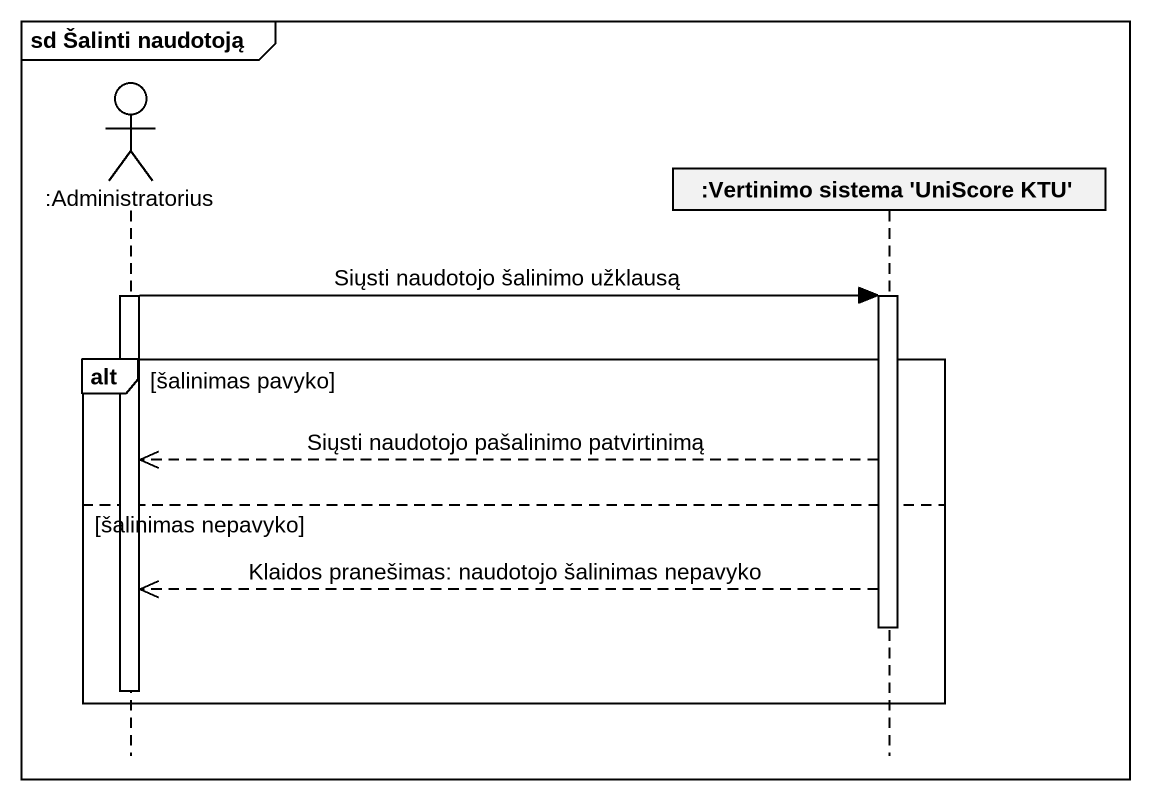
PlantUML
@startuml
mainframe sd Šalinti naudotoją
hide footbox
actor ":Administratorius" as Administratorius
participant ":Vertinimo sistema 'UniScore KTU'" as Vertinimo_sistema_UniScore

activate Administratorius
Administratorius -> Vertinimo_sistema_UniScore : Siųsti naudotojo šalinimo užklausą
activate Vertinimo_sistema_UniScore
alt šalinimas pavyko
  Vertinimo_sistema_UniScore -->> Administratorius : Siųsti naudotojo pašalinimo patvirtinimą
else šalinimas nepavyko
  Vertinimo_sistema_UniScore -->> Administratorius : Klaidos pranešimas: naudotojo šalinimas nepavyko
  deactivate Vertinimo_sistema_UniScore
  deactivate Administratorius
end
@enduml
